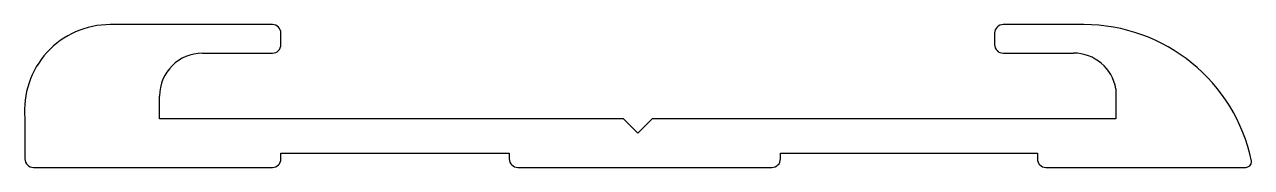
# Model space of a CAD drawing. Extents: x 1609.8 to 1652.8, y 1613.9 to 1618.9.
import ezdxf

# ---------------------------------------------------------------- set-up
doc = ezdxf.new("R2010")
doc.units = 0
doc.layers.get('0').update_dxf_attribs({"linetype": 'CONTINUOUS'})

msp = doc.modelspace()

# ---------------------------------------------------------------- linework, layer by layer
at = {"color": 0, "linetype": 'BYBLOCK'}
for p, q in [((1618.465, 1618.884), (1612.783, 1618.884)), ((1646.891, 1618.884), (1644.065, 1618.884)), ((1618.765, 1618.184), (1618.765, 1618.584)), ((1643.765, 1618.584), (1643.765, 1618.184)), ((1616.015, 1617.884), (1618.465, 1617.884)), ((1644.065, 1617.884), (1646.536, 1617.884)), ((1648.015, 1616.632), (1648.015, 1615.584)), ((1614.515, 1615.584), (1614.515, 1616.384)), ((1609.795, 1615.611), (1609.795, 1614.184)), ((1630.765, 1615.584), (1614.515, 1615.584)), ((1631.265, 1615.084), (1630.765, 1615.584)), ((1631.765, 1615.584), (1631.265, 1615.084)), ((1648.015, 1615.584), (1631.765, 1615.584)), ((1618.765, 1614.184), (1618.765, 1614.384)), ((1618.765, 1614.384), (1626.765, 1614.384)), ((1626.765, 1614.384), (1626.765, 1614.184)), ((1636.265, 1614.384), (1645.265, 1614.384)), ((1636.265, 1614.184), (1636.265, 1614.384)), ((1645.265, 1614.384), (1645.265, 1614.184)), ((1652.765, 1614.084), (1652.765, 1614.108)), ((1610.095, 1613.884), (1618.465, 1613.884)), ((1627.065, 1613.884), (1635.965, 1613.884)), ((1645.565, 1613.884), (1652.565, 1613.884))]:
    msp.add_line(p, q, dxfattribs=at)
for centre, radius, start, end in [((1612.783, 1615.884), 3, 90, 185.2245), ((1618.465, 1618.584), 0.3, 0, 90), ((1644.065, 1618.584), 0.3, 90, 180), ((1646.891, 1612.884), 6, 11.7675, 90), ((1616.015, 1616.384), 1.5, 90, 180), ((1618.465, 1618.184), 0.3, 270, 0), ((1644.065, 1618.184), 0.3, 180, 270), ((1646.536, 1616.384), 1.5, 9.5146, 90), ((1610.095, 1614.184), 0.3, 180, 270), ((1618.465, 1614.184), 0.3, 270, 0), ((1627.065, 1614.184), 0.3, 180, 270), ((1635.965, 1614.184), 0.3, 270, 0), ((1645.565, 1614.184), 0.3, 180, 270), ((1652.565, 1614.084), 0.2, 270, 0)]:
    msp.add_arc(centre, radius, start, end, dxfattribs=at)

doc.saveas('drawing.dxf')
